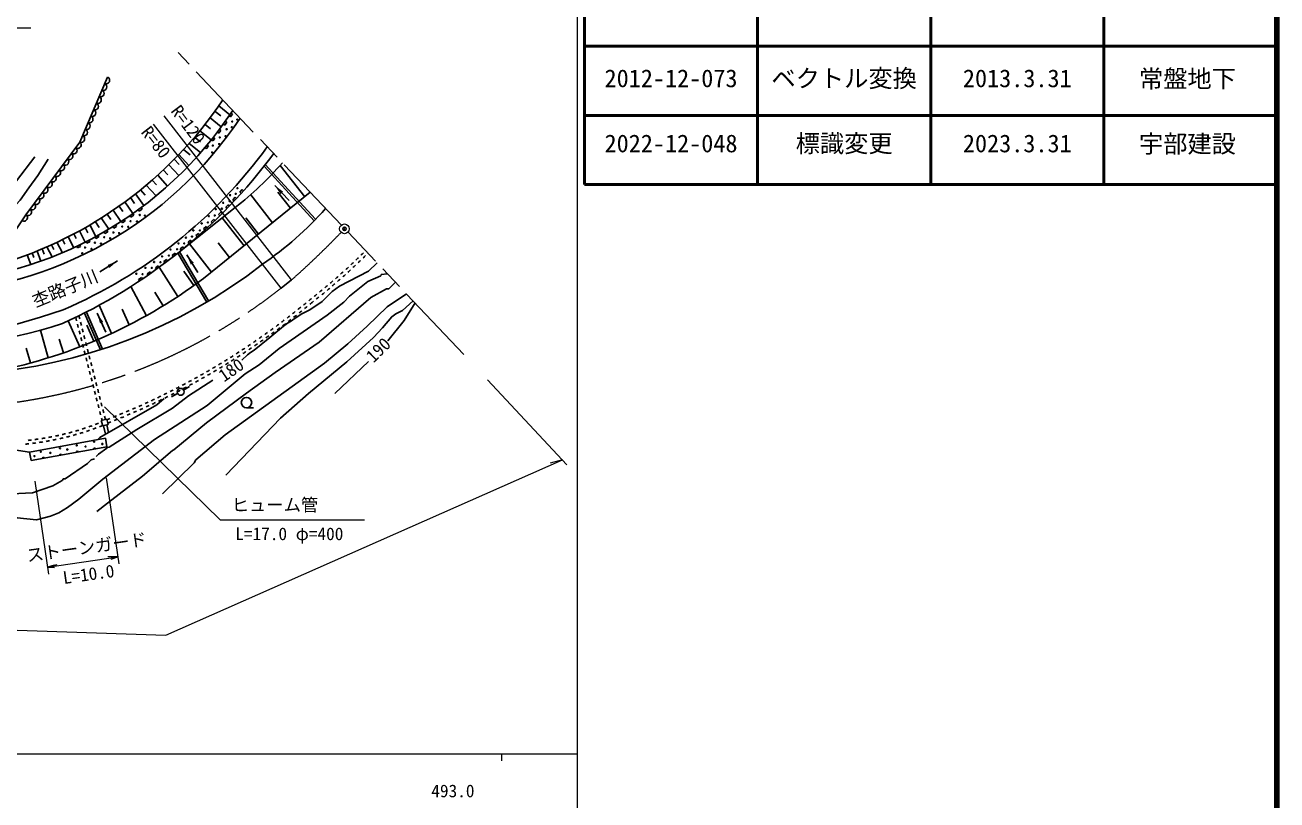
# Model space of a CAD drawing. Units: millimetres, scale not verified. Extents: x 40000 to 680000, y 20000 to 380000.
# Drawn here: x 499215 to 680000, y 198357 to 310238 of the extents above; entities that cross this region are included whole.
import ezdxf
from ezdxf.enums import TextEntityAlignment as Align

# ---------------------------------------------------------------- set-up
doc = ezdxf.new("R2010")
doc.units = ezdxf.units.MM
doc.header["$LTSCALE"] = 1000
doc.header["$PDMODE"] = 32
doc.header["$PDSIZE"] = 500
doc.linetypes.add('CHAIN', pattern=[18.5, 12, -1.5, 3.5, -1.5])
for name, color, linetype, lineweight in [('M-BGD', 7, 'Continuous', 25), ('M-BMK', 2, 'CHAIN', 13), ('M-BMK-SRVR', 3, 'Continuous', 13), ('M-STR-HTXT', 7, 'Continuous', 13), ('M-TTL', 2, 'Continuous', 140), ('M-TTL-BAND', 7, 'Continuous', 13), ('M-TTL-FRAM', 2, 'Continuous', 50), ('M-TTL-LINE', 7, 'Continuous', 50), ('M-TTL-TXT', 7, 'Continuous', 13)]:
    doc.layers.add(name, color=color, linetype=linetype, lineweight=lineweight)
doc.layers.add('M-OTRS', color=6, linetype='Continuous')
doc.styles.add('ＭＳ ゴシック', font='')
doc.styles.get('ＭＳ ゴシック').set_extended_font_data('MS Gothic')

# ---------------------------------------------------------------- blocks, each defined once
blk = doc.blocks.new('open_arrow')
at = {"color": 0, "linetype": 'Continuous', "lineweight": -2}
blk.add_lwpolyline([(7.5, 1.25), (0, 0), (7.5, -1.25)], dxfattribs=at)
blk = doc.blocks.new('filled_arrow')
at = {"color": 0, "linetype": 'Continuous', "lineweight": -2}
blk.add_solid([(7.5, 1.25), (0, 0), (7.5, -1.25)], dxfattribs=at)

msp = doc.modelspace()

# ---------------------------------------------------------------- linework, layer by layer
at = {"layer": 'M-BGD'}
for p, q in [((507121, 293333), (511131, 302717)), ((527191, 298559), (528791, 297286)), ((525934, 296831), (527559, 295537)), ((526655, 297763), (527477, 297109)), ((528681, 297125), (528887, 296983)), ((529155, 297380), (528887, 296983)), ((528950, 297523), (529155, 297380)), ((524465, 294964), (526113, 293652)), ((525233, 295871), (526011, 295252)), ((527000, 294789), (527199, 294637)), ((527487, 295020), (527199, 294637)), ((527289, 295172), (527487, 295020)), ((527573, 295558), (527559, 295537)), ((527856, 295946), (528061, 295804)), ((528340, 296194), (528061, 295804)), ((528135, 296337), (528340, 296194)), ((499342, 282827), (507121, 293333)), ((522909, 293141), (524574, 291816)), ((523725, 294023), (524534, 293380)), ((525508, 292911), (525699, 292751)), ((526115, 293655), (526313, 293502)), ((526611, 293878), (526313, 293502)), ((526413, 294030), (526611, 293878)), ((521434, 291542), (522870, 289958)), ((522129, 292220), (523043, 291492)), ((525200, 292544), (525391, 292383)), ((525699, 292751), (525391, 292383)), ((519185, 289314), (519815, 288618)), ((519984, 290079), (521417, 288500)), ((520763, 290882), (521468, 290104)), ((533727, 289846), (540954, 281979)), ((533915, 290085), (541163, 282194)), ((539599, 285444), (536051, 289981)), ((517552, 287836), (518178, 287146)), ((518372, 288564), (519797, 286994)), ((515186, 285879), (516363, 284169)), ((515879, 286431), (516554, 285687)), ((516719, 287123), (518132, 285566)), ((524976, 273634), (540407, 286096)), ((530238, 286102), (530570, 286472)), ((530420, 285931), (530238, 286102)), ((530753, 286301), (530570, 286472)), ((534969, 281704), (531806, 285748)), ((535263, 287091), (537335, 284922)), ((537548, 283787), (535726, 286117)), ((512784, 284090), (513317, 283316)), ((513626, 284695), (514782, 283015)), ((514467, 285324), (515044, 284486)), ((515969, 283873), (516112, 283668)), ((529566, 283906), (521511, 277510)), ((528196, 283925), (528542, 284283)), ((528378, 283755), (528196, 283925)), ((528724, 284112), (528542, 284283)), ((529226, 285005), (529567, 285368)), ((529409, 284834), (529226, 285005)), ((529749, 285197), (529567, 285368)), ((496053, 277935), (499342, 282827)), ((510217, 282396), (511332, 280776)), ((511085, 282933), (511615, 282163)), ((511934, 283501), (513066, 281856)), ((513549, 282173), (513693, 281968)), ((514367, 282723), (514510, 282519)), ((514914, 282802), (514510, 282519)), ((514770, 283007), (514914, 282802)), ((515572, 283580), (515715, 283376)), ((516112, 283668), (515715, 283376)), ((526084, 281842), (526443, 282185)), ((526613, 282001), (526443, 282185)), ((527156, 282880), (527509, 283230)), ((527326, 282696), (527156, 282880)), ((527679, 283047), (527509, 283230)), ((530848, 278377), (527690, 282416)), ((532918, 280048), (531082, 282396)), ((507071, 280522), (507906, 278891)), ((507902, 280987), (508281, 280248)), ((508588, 281383), (509449, 279701)), ((509389, 281825), (509938, 281027)), ((510616, 280356), (510744, 280141)), ((511170, 280389), (510744, 280141)), ((511042, 280604), (511170, 280389)), ((511887, 281112), (512015, 280897)), ((512434, 281156), (512015, 280897)), ((512306, 281371), (512434, 281156)), ((513137, 281902), (513281, 281697)), ((513693, 281968), (513281, 281697)), ((524991, 280825), (525357, 281162)), ((525161, 280641), (524991, 280825)), ((525527, 280978), (525357, 281162)), ((526253, 281658), (526084, 281842)), ((503037, 278505), (503380, 277835)), ((503826, 278870), (504602, 277357)), ((504633, 279257), (504962, 278614)), ((505436, 279658), (506242, 278085)), ((506255, 280083), (506596, 279418)), ((507132, 278508), (507245, 278285)), ((508015, 278946), (508128, 278723)), ((508566, 278948), (508128, 278723)), ((508454, 279171), (508566, 278948)), ((509326, 279634), (509438, 279411)), ((509885, 279656), (509438, 279411)), ((509757, 279870), (509885, 279656)), ((522763, 278868), (522775, 278877)), ((522918, 278671), (522763, 278868)), ((522775, 278877), (523128, 279177)), ((526148, 274580), (522958, 278659)), ((523297, 278993), (523128, 279177)), ((523880, 279829), (524253, 280159)), ((524049, 279645), (523880, 279829)), ((524422, 279975), (524253, 280159)), ((528746, 276679), (527105, 278777)), ((499539, 277052), (500053, 275656)), ((500253, 277327), (500500, 276657)), ((500967, 277613), (501505, 276150)), ((501698, 277917), (501972, 277171)), ((502384, 278214), (503131, 276756)), ((506688, 278294), (506801, 278071)), ((507245, 278285), (506801, 278071)), ((520447, 276985), (520838, 277292)), ((520602, 276788), (520447, 276985)), ((520993, 277095), (520838, 277292)), ((521275, 277320), (525473, 270246)), ((521511, 277510), (525731, 270399)), ((521614, 277914), (521999, 278229)), ((521769, 277718), (521614, 277914)), ((522154, 278033), (521999, 278229)), ((522570, 277066), (524151, 274516)), ((512558, 276173), (510001, 274603)), ((518073, 275203), (518462, 275485)), ((518214, 274996), (518073, 275203)), ((518617, 275288), (518462, 275485)), ((521289, 271043), (518599, 275276)), ((519262, 276077), (519659, 276377)), ((519417, 275881), (519262, 276077)), ((519814, 276181), (519659, 276377)), ((515619, 273504), (516032, 273781)), ((515760, 273298), (515619, 273504)), ((516173, 273574), (516032, 273781)), ((516854, 274342), (517262, 274626)), ((516995, 274135), (516854, 274342)), ((517403, 274420), (517262, 274626)), ((523598, 272626), (522161, 274697)), ((537702, 273445), (536178, 272260)), ((516731, 268273), (514508, 272484)), ((519179, 269704), (517962, 271651)), ((511705, 265708), (509905, 269773)), ((506536, 268027), (506660, 267543)), ((506996, 268246), (507106, 267816)), ((507805, 268640), (510098, 263357)), ((508074, 268774), (510385, 263450)), ((509643, 268631), (510891, 265903)), ((514243, 266943), (513227, 269238)), ((537871, 267688), (537533, 267434)), ((539090, 268509), (537871, 267688)), ((540327, 269127), (539090, 268509)), ((502572, 262191), (501456, 266195)), ((507118, 263768), (505450, 267534)), ((506784, 267059), (506908, 266574)), ((507032, 266090), (507155, 265605)), ((507230, 267332), (507354, 266848)), ((507478, 266363), (507602, 265879)), ((509169, 264590), (508135, 266924)), ((537109, 267180), (536517, 266757)), ((537533, 267434), (537109, 267180)), ((504761, 262909), (504165, 264900)), ((507279, 265121), (507403, 264637)), ((507527, 264152), (507651, 263668)), ((507726, 265394), (507849, 264910)), ((507973, 264425), (508097, 263941)), ((500012, 261445), (499378, 263564)), ((507775, 263183), (507899, 262699)), ((508022, 262214), (508146, 261730)), ((508221, 263457), (508345, 262972)), ((508469, 262488), (508593, 262003)), ((508270, 261246), (508394, 260761)), ((508716, 261519), (508840, 261035)), ((508964, 260550), (509088, 260066)), ((548793, 261677), (543967, 257020)), ((508518, 260277), (508642, 259792)), ((508766, 259308), (508889, 258824)), ((509212, 259581), (509336, 259097)), ((509460, 258612), (509583, 258128)), ((509013, 258339), (509137, 257855)), ((509261, 257370), (509385, 256886)), ((509707, 257644), (509831, 257159)), ((521236, 257043), (520357, 256566)), ((522106, 257535), (522968, 258043)), ((509509, 256401), (509633, 255917)), ((509756, 255433), (509880, 254948)), ((509955, 256675), (510079, 256190)), ((509998, 250697), (518239, 255388)), ((510203, 255706), (510327, 255222)), ((525510, 255327), (517890, 250416)), ((518239, 255388), (519329, 256343)), ((531195, 254982), (532195, 254982)), ((510004, 254464), (510128, 253979)), ((511003, 253333), (510232, 253123)), ((510232, 253123), (510442, 252351)), ((510252, 253495), (510339, 253152)), ((510450, 254737), (510574, 254253)), ((510698, 253768), (510822, 253284)), ((511214, 252562), (511003, 253333)), ((510442, 252351), (511214, 252562)), ((510533, 252376), (510834, 251173)), ((511016, 252508), (511285, 251430)), ((492898, 249634), (499853, 248591)), ((499853, 248591), (510820, 250576)), ((509740, 250381), (509998, 250697)), ((517890, 250416), (510439, 244659)), ((511046, 249332), (510820, 250576)), ((500078, 247347), (499853, 248591)), ((500078, 247347), (511046, 249332)), ((509847, 248299), (509508, 247961)), ((520684, 248892), (520515, 248807)), ((519075, 242542), (523647, 247029)), ((511117, 241187), (509593, 240002))]:
    msp.add_line(p, q, dxfattribs=at)
for points in [[(500618, 291225), (497993, 287754), (491813, 282251), (489696, 280811), (488257, 280049), (486225, 279287), (485463, 279033), (483769, 278779), (482584, 278779), (476403, 279711)], [(502565, 290887), (501041, 288516), (499771, 286738), (498501, 284960), (495623, 281827), (492067, 279287), (489527, 278271), (487241, 278017), (476827, 278017)], [(540327, 269127), (542105, 270313), (543544, 271752), (544645, 272514), (548793, 274715), (550066, 275890)], [(552694, 273113), (551757, 272175), (551418, 272175), (549132, 270905), (541681, 264471), (535331, 260068), (531183, 257105), (525425, 252787), (520684, 248892)], [(551552, 274319), (550656, 274207), (550571, 274038), (548709, 273191), (546084, 271075), (545237, 270228), (542867, 268365), (535924, 263539), (533045, 261169), (531013, 259899), (525510, 255327)], [(554300, 271416), (551503, 269551), (548624, 266757), (545830, 264217), (542443, 261423), (528135, 251093), (523901, 247453), (523647, 247029)], [(555258, 270403), (553704, 269043), (552773, 268535), (552180, 268111), (550825, 266503), (549555, 265148), (545661, 261592), (540157, 257020), (536093, 253464), (528219, 245251)], [(555536, 270110), (553958, 267603), (551587, 264640)], [(536517, 266757), (534569, 265148), (532283, 263285), (531793, 262948)], [(531793, 262948), (531352, 262608), (530505, 261846)], [(526357, 258967), (522801, 256681), (520515, 254903), (515350, 251855)], [(515350, 251855), (511371, 249315), (510947, 249231)], [(509847, 248299), (511032, 249146), (510947, 249231)], [(520515, 248807), (516197, 245082), (511117, 241187)], [(509254, 247622), (508746, 247453), (508238, 246945), (505021, 244743), (504767, 244743), (504597, 244489), (503243, 243727), (500279, 242711)], [(475895, 244066), (481399, 243304), (489357, 241695), (492236, 240679), (498078, 239071), (500872, 238817)], [(485717, 244997), (486394, 244743), (487241, 244743), (488765, 244235), (489273, 244235), (490035, 243981), (491051, 243473), (495284, 242457), (500279, 242711)], [(510439, 244659), (506968, 241780), (505359, 240595), (504089, 239833), (502904, 239325), (500872, 238817)]]:
    msp.add_lwpolyline(points, dxfattribs=at)
for centre, radius in [((529858, 296583), 75), ((528335, 295200), 75), ((529077, 295481), 75), ((529137, 296303), 75), ((526330, 292834), 75), ((527252, 293054), 75), ((527332, 294017), 75), ((528174, 294197), 75), ((526229, 291851), 75), ((528836, 285673), 75), ((529638, 285873), 75), ((529878, 286675), 75), ((527833, 284570), 75), ((528756, 284830), 75), ((515783, 282809), 75), ((516525, 282729), 75), ((525768, 282625), 75), ((526610, 282745), 75), ((526750, 283648), 75), ((527633, 283728), 75), ((511974, 280283), 75), ((512796, 280202), 75), ((513257, 281145), 75), ((514119, 281105), 75), ((514460, 281907), 75), ((515382, 281887), 75), ((523522, 280580), 75), ((524465, 280580), 75), ((524725, 281602), 75), ((525628, 281743), 75), ((509307, 278819), 75), ((510189, 278679), 75), ((510650, 279601), 75), ((511493, 279461), 75), ((521377, 278715), 75), ((522199, 278715), 75), ((522440, 279537), 75), ((523322, 279698), 75), ((507483, 277275), 75), ((507884, 278117), 75), ((508806, 277917), 75), ((519011, 276830), 75), ((519994, 276951), 75), ((520234, 277813), 75), ((521177, 277873), 75), ((516605, 275186), 75), ((517507, 275166), 75), ((517848, 276028), 75), ((518771, 275988), 75), ((515282, 274324), 75), ((516184, 274264), 75), ((521676, 257281), 500), ((531195, 255732), 750), ((506689, 249561), 75), ((509183, 250084), 75), ((510379, 249747), 75), ((500571, 248011), 75), ((501481, 248634), 75), ((502863, 248466), 75), ((504262, 249140), 75), ((505324, 248955), 75), ((507952, 249376), 75)]:
    msp.add_circle(centre, radius, dxfattribs=at)
for centre, radius, start, end in [((510921, 302252), 510, 248.01973, 65.70135), ((510119, 300375), 510, 248.01973, 65.70135), ((510520, 301313), 510, 248.01973, 65.70135), ((478492, 332640), 59440, 286.49504, 326.03245), ((509317, 298498), 510, 248.01973, 65.70135), ((509718, 299437), 510, 248.01973, 65.70135), ((482986, 328236), 55280, 272.2356, 326.74624), ((482986, 328236), 56780, 272.2356, 326.38801), ((508515, 296622), 510, 248.01973, 65.70135), ((508916, 297560), 510, 248.01973, 65.70135), ((507713, 294745), 510, 248.01973, 65.70135), ((508114, 295683), 510, 248.01973, 65.70135), ((506820, 292931), 503, 233.80213, 53.16109), ((507312, 293807), 510, 248.01973, 65.70135), ((472895, 337867), 77502, 294.16785, 323.41554), ((476747, 334411), 71025, 293.20763, 323.991), ((505623, 291315), 503, 233.80213, 53.16109), ((506221, 292123), 503, 233.80213, 53.16109), ((503828, 288890), 503, 233.80213, 53.16109), ((504426, 289698), 503, 233.80213, 53.16109), ((505024, 290506), 503, 233.80213, 53.16109), ((501182, 320704), 46473, 307.64471, 319.22809), ((502631, 287274), 503, 233.80213, 53.16109), ((503229, 288082), 503, 233.80213, 53.16109), ((501434, 285657), 503, 233.80213, 53.16109), ((502032, 286466), 503, 233.80213, 53.16109), ((500237, 284041), 503, 233.80213, 53.16109), ((500835, 284849), 503, 233.80213, 53.16109), ((499075, 282415), 491, 235.07834, 57.10911), ((499639, 283233), 503, 233.80213, 53.16109), ((504774, 317317), 50575, 304.61778, 318.43606), ((486205, 340088), 88113, 313.62523, 313.95036), ((486205, 340088), 88113, 314.27549, 314.60062), ((486205, 340088), 88613, 314.2388, 314.56209), ((486205, 340088), 88613, 314.88539, 314.88852), ((486904, 335731), 76000, 240.77919, 307.82012), ((486205, 340088), 88113, 312.32472, 312.64985), ((486205, 340088), 88613, 312.29904, 312.62233), ((486205, 340088), 88113, 312.97498, 313.30011), ((486205, 340088), 88613, 312.94563, 313.26892), ((486205, 340088), 88613, 313.59221, 313.91551), ((480611, 332839), 73982, 280.30132, 306.84582), ((486205, 340088), 88113, 310.37396, 310.69908), ((486205, 340088), 88113, 311.02421, 311.34934), ((486205, 340088), 88613, 311.00587, 311.32916), ((486205, 340088), 88113, 311.67447, 311.9996), ((486205, 340088), 88613, 311.65245, 311.97575), ((480804, 335679), 70718, 245.49926, 289.77954), ((486205, 340088), 88113, 308.42319, 308.74832), ((486205, 340088), 88113, 309.07345, 309.39857), ((486205, 340088), 88613, 309.06611, 309.3894), ((486205, 340088), 88113, 309.7237, 310.04883), ((486205, 340088), 88613, 309.71269, 310.03599), ((486205, 340088), 88613, 310.35928, 310.68257), ((481365, 338041), 74602, 245.89072, 288.16718), ((472656, 351604), 105578, 308.67227, 308.94361), ((472656, 351604), 105578, 309.21495, 309.48629), ((472656, 351604), 106078, 309.1074, 309.37746), ((486205, 340088), 88113, 307.77293, 308.09806), ((472656, 351604), 106078, 309.64753, 309.75764), ((486205, 340088), 88613, 307.77293, 308.09623), ((486205, 340088), 88613, 308.41952, 308.74281), ((472656, 351604), 105578, 307.04421, 307.31555), ((472656, 351604), 105578, 307.5869, 307.85824), ((472656, 351604), 106078, 307.48702, 307.75708), ((472656, 351604), 105578, 308.12958, 308.40092), ((472656, 351604), 106078, 308.02715, 308.29721), ((472656, 351604), 106078, 308.56727, 308.83734), ((472656, 351604), 105578, 305.41616, 305.6875), ((472656, 351604), 105578, 305.95884, 306.23018), ((472656, 351604), 106078, 305.86664, 306.1367), ((472656, 351604), 105578, 306.50153, 306.77287), ((472656, 351604), 106078, 306.40677, 306.67683), ((472656, 351604), 106078, 306.94689, 307.21696), ((472656, 351604), 105578, 303.7881, 304.05945), ((472656, 351604), 105578, 304.33079, 304.60213), ((472656, 351604), 106078, 304.24626, 304.51632), ((472656, 351604), 105578, 304.87347, 305.14481), ((472656, 351604), 106078, 304.78639, 305.05645), ((472656, 351604), 106078, 305.32651, 305.59658), ((472656, 351604), 105578, 302.16005, 302.43139), ((472656, 351604), 105578, 302.70273, 302.97408), ((472656, 351604), 106078, 302.62588, 302.89594), ((472656, 351604), 105578, 303.24542, 303.51676), ((472656, 351604), 106078, 303.16601, 303.43607), ((472656, 351604), 106078, 303.70613, 303.9762), ((472656, 351604), 105578, 299.98931, 300.26065), ((472656, 351604), 105578, 300.53199, 300.80334), ((472656, 351604), 106078, 300.46537, 300.73543), ((472656, 351604), 105578, 301.07468, 301.34602), ((472656, 351604), 106078, 301.0055, 301.27556), ((472656, 351604), 105578, 301.61736, 301.88871), ((472656, 351604), 106078, 301.54562, 301.81569), ((472656, 351604), 106078, 302.08575, 302.35581), ((472656, 351604), 105578, 298.36126, 298.6326), ((472656, 351604), 105578, 298.90394, 299.17528), ((472656, 351604), 106078, 298.84499, 299.11505), ((472656, 351604), 105578, 299.44662, 299.71797), ((472656, 351604), 106078, 299.38512, 299.65518), ((472656, 351604), 106078, 299.92524, 300.19531), ((472656, 351604), 105578, 296.19052, 296.46186), ((472656, 351604), 105578, 296.7332, 297.00454), ((472656, 351604), 106078, 296.68448, 296.95455), ((472656, 351604), 105578, 297.27589, 297.54723), ((472656, 351604), 106078, 297.22461, 297.49467), ((472656, 351604), 105578, 297.81857, 298.08991), ((472656, 351604), 106078, 297.76474, 298.0348), ((472656, 351604), 106078, 298.30486, 298.57493), ((472656, 351604), 105578, 293.47709, 293.74843), ((472656, 351604), 105578, 294.01978, 294.29112), ((472656, 351604), 105578, 294.56246, 294.8338), ((472656, 351604), 106078, 294.52398, 294.79404), ((472656, 351604), 105578, 295.10515, 295.37649), ((472656, 351604), 106078, 295.0641, 295.33417), ((472656, 351604), 105578, 295.64783, 295.91917), ((472656, 351604), 106078, 295.60423, 295.87429), ((472656, 351604), 106078, 296.14436, 296.41442), ((472656, 351604), 105578, 291.31187, 291.5777), ((472656, 351604), 105578, 291.84904, 292.12038), ((472656, 351604), 106078, 291.82334, 292.09341), ((472656, 351604), 105578, 292.39172, 292.66307), ((472656, 351604), 106078, 292.36347, 292.63353), ((472656, 351604), 105578, 292.93441, 293.20575), ((472656, 351604), 106078, 292.9036, 293.17366), ((472656, 351604), 106078, 293.44372, 293.71379), ((472656, 351604), 106078, 293.98385, 294.25391), ((495462, 289829), 39776, 284.68069, 285.40091), ((495462, 289829), 39776, 286.12113, 286.84135), ((495463, 289821), 40269, 286.82405, 287.53547), ((495462, 289829), 39776, 287.56158, 288.2818), ((495463, 289821), 40269, 288.24689, 288.95831), ((495462, 289829), 39776, 289.00202, 289.72224), ((495463, 289821), 40269, 289.66972, 290.38114), ((495462, 289829), 39776, 290.44246, 291.16268), ((495463, 289821), 40269, 291.09256, 291.80398), ((472656, 351604), 106078, 291.28322, 291.55328), ((495463, 289821), 40269, 275.44136, 276.15277), ((495462, 289829), 39776, 276.03803, 276.75825), ((495463, 289821), 40269, 276.86419, 277.57561), ((495462, 289829), 39776, 277.47847, 278.1987), ((495463, 289821), 40269, 278.28703, 278.99845), ((495462, 289829), 39776, 278.91892, 279.63914), ((495463, 289821), 40269, 279.70987, 280.42128), ((495462, 289829), 39776, 280.35936, 281.07958), ((495463, 289821), 40269, 281.1327, 281.84412), ((495462, 289829), 39776, 281.7998, 282.52002), ((495463, 289821), 40269, 282.55554, 283.26696), ((495462, 289829), 39776, 283.24025, 283.96047), ((495463, 289821), 40269, 283.97838, 284.6898), ((495463, 289821), 40269, 285.40121, 286.11263), ((501872, 247672), 150, 10.25875, 190.25875), ((504332, 248117), 150, 10.25875, 190.25875), ((506792, 248562), 150, 10.25875, 190.25875), ((509252, 249008), 150, 10.25875, 190.25875)]:
    msp.add_arc(centre, radius, start, end, dxfattribs=at)
at = {"layer": 'M-BMK'}
for p, q in [((544895, 281353), (521318, 306267)), ((562560, 262688), (545856, 280338)), ((536178, 272260), (537702, 273445))]:
    msp.add_line(p, q, dxfattribs=at)
for centre, radius, start, end in [((458299, 363418), 120000, 311.42913, 316.16466), ((486501, 334968), 80000, 251.18077, 308.38603)]:
    msp.add_arc(centre, radius, start, end, dxfattribs=at)
at = {"layer": 'M-BMK-SRVR'}
msp.add_circle((545342, 280814), 700, dxfattribs=at)
at = {"layer": 'M-OTRS'}
msp.add_point((545342, 280814), dxfattribs=at)
at = {"layer": 'M-STR-HTXT'}
for p, q in [((537702, 273445), (519284, 297126)), ((536178, 272260), (517760, 295941)), ((565975, 259036), (577453, 246762)), ((519565, 222143), (576817, 247441)), ((576817, 247441), (575047, 246962)), ((500623, 244368), (502593, 230967)), ((510954, 244862), (512777, 232465)), ((502448, 231956), (512632, 233454)), ((502448, 231956), (512632, 233454)), ((512632, 233454), (511149, 233467)), ((502448, 231956), (503864, 232372)), ((323214, 228835), (519565, 222143))]:
    msp.add_line(p, q, dxfattribs=at)
for points in [[(480199, 264155), (480199, 309857), (500050, 309857)], [(510667, 255122), (527384, 238810), (548257, 238810)]]:
    msp.add_lwpolyline(points, dxfattribs=at)
at = {"layer": 'M-TTL'}
msp.add_line((680000, 20000), (680000, 380000), dxfattribs=at)
at = {"layer": 'M-TTL-BAND'}
for p, q in [((579000, 20000), (579000, 370000)), ((40000, 205000), (579000, 205000)), ((568000, 205000), (568000, 204000))]:
    msp.add_line(p, q, dxfattribs=at)
at = {"layer": 'M-TTL-FRAM'}
for p, q in [((580000, 347197), (580000, 287197)), ((580000, 287197), (680000, 287197))]:
    msp.add_line(p, q, dxfattribs=at)
at = {"layer": 'M-TTL-LINE'}
for p, q in [((605000, 347197), (605000, 287197)), ((630000, 347197), (630000, 287197)), ((655000, 347197), (655000, 287197)), ((580000, 307197), (680000, 307197)), ((580000, 297197), (680000, 297197))]:
    msp.add_line(p, q, dxfattribs=at)

# ---------------------------------------------------------------- block references
at = {"layer": 'M-BGD', "xscale": 200, "yscale": 200}
for p, rotation in [((535263, 287091), 313.7), ((522570, 277066), 301.8), ((512558, 276173), 211.5), ((509643, 268631), 294.6)]:
    msp.add_blockref('filled_arrow', p, dxfattribs=dict(at, rotation=rotation))
at = {"layer": 'M-STR-HTXT', "rotation": 315.7}
msp.add_blockref('open_arrow', (510667, 255122), dxfattribs=at)
at = {"layer": 'M-STR-HTXT', "xscale": 133, "yscale": 133}
for p, rotation in [((512632, 233454), 188.4), ((502448, 231956), 8.4)]:
    msp.add_blockref('open_arrow', p, dxfattribs=dict(at, rotation=rotation))

# ---------------------------------------------------------------- texts
at = {"layer": 'M-BGD', "style": 'ＭＳ ゴシック'}
for s, rotation, p in [('杢路子川', 22.336, (505545, 270874)), ('190', 44.37, (551250, 262287)), ('180', 34.548, (529805, 259236))]:
    msp.add_text(s, height=1833, rotation=rotation, dxfattribs=at).set_placement(p, align=Align.BOTTOM_CENTER)
at = {"layer": 'M-STR-HTXT', "style": 'ＭＳ ゴシック'}
for s, rotation, p in [('R=120', 306.788, (519733, 297475)), ('R=80', 307.875, (515430, 294400)), ('ストーンガード', 8, (499645, 232180)), ('L=10.0', 8, (504891, 228979))]:
    msp.add_text(s, height=1833, rotation=rotation, dxfattribs=at).set_placement(p, align=Align.BOTTOM_LEFT)
msp.add_text('ヒューム管', height=1833, dxfattribs=at).set_placement((535305, 239501), align=Align.BOTTOM_CENTER)
msp.add_text('L=17.0 φ=400', height=1833, dxfattribs=at).set_placement((529570, 235316), align=Align.BOTTOM_LEFT)
at = {"layer": 'M-TTL-BAND', "style": 'ＭＳ ゴシック'}
msp.add_text('493.0', height=1833, dxfattribs=at).set_placement((561000, 198195), align=Align.BOTTOM_CENTER)
at = {"layer": 'M-TTL-TXT', "style": 'ＭＳ ゴシック'}
for s, p in [('2012-12-073', (592500, 300495)), ('ベクトル変換', (617500, 300495)), ('2013.3.31', (642500, 300495)), ('常盤地下', (667077, 300439)), ('標識変更', (617500, 291095)), ('宇部建設', (667077, 291038)), ('2022-12-048', (592500, 291095)), ('2023.3.31', (642500, 291095))]:
    msp.add_text(s, height=2566, dxfattribs=at).set_placement(p, align=Align.BOTTOM_CENTER)

doc.saveas('drawing.dxf')
